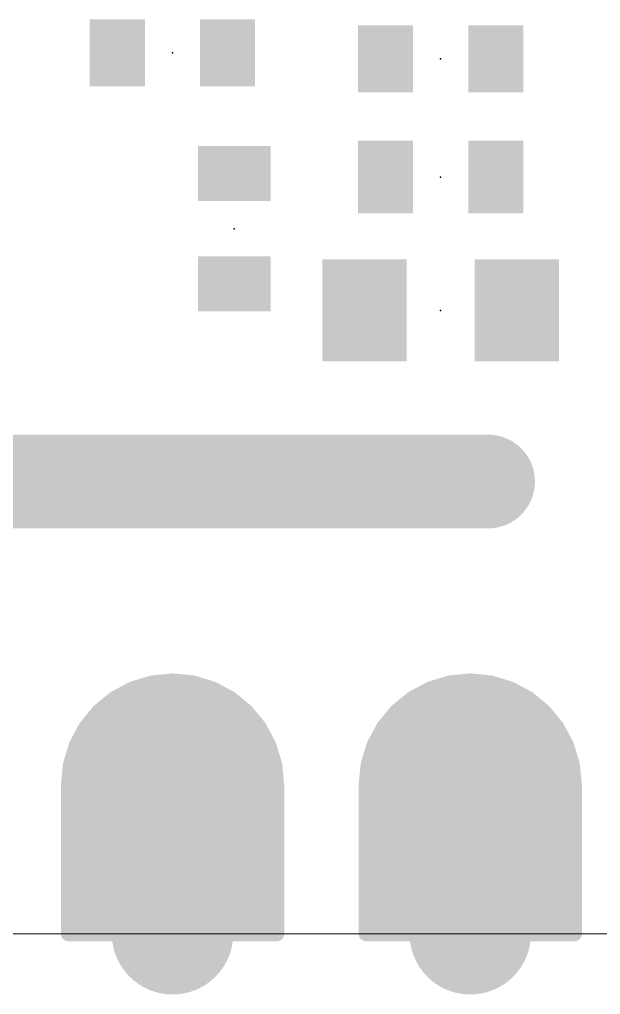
# Model space of a CAD drawing. Extents: x -6.2 to 35, y -0.5 to 29.9.
# Drawn here: x 24.09 to 29.05, y -0.52 to 7.8 of the extents above; entities that cross this region are included whole.
import ezdxf

# ---------------------------------------------------------------- set-up
doc = ezdxf.new("R2010")
doc.units = 0
for name, color, linetype in [('1', 22, 'CONTINUOUS'), ('16', 132, 'CONTINUOUS'), ('17', 110, 'CONTINUOUS'), ('20', 31, 'CONTINUOUS'), ('23', 53, 'CONTINUOUS'), ('29', 253, 'CONTINUOUS'), ('31', 253, 'CONTINUOUS')]:
    doc.layers.add(name, color=color, linetype=linetype)

# ---------------------------------------------------------------- blocks, each defined once
blk = doc.blocks.new('RECT')
blk.add_solid([(-0.5, -0.5), (0.5, -0.5), (-0.5, 0.5), (0.5, 0.5)])
blk = doc.blocks.new('ROUNDP')
at = {"const_width": 0.5}
blk.add_lwpolyline([(0, -0.25, 1), (0, 0.25, 1), (0, -0.25)], format="xyb", dxfattribs=at)

msp = doc.modelspace()

# ---------------------------------------------------------------- linework, layer by layer
at = {"layer": '1', "const_width": 0.254}
for points in [[(25.1084, 1.974), (24.9767, 1.9036)], [(25.2513, 2.0174), (25.1084, 1.974)], [(25.4, 2.032), (25.2513, 2.0174)], [(25.5487, 2.0174), (25.4, 2.032)], [(25.6916, 1.974), (25.5487, 2.0174)], [(25.8233, 1.9036), (25.6916, 1.974)], [(27.6484, 1.974), (27.5167, 1.9036)], [(27.7913, 2.0174), (27.6484, 1.974)], [(27.94, 2.032), (27.7913, 2.0174)], [(28.0887, 2.0174), (27.94, 2.032)], [(28.2316, 1.974), (28.0887, 2.0174)], [(28.3633, 1.9036), (28.2316, 1.974)], [(24.9767, 1.9036), (24.8612, 1.8088)], [(25.9388, 1.8088), (25.8233, 1.9036)], [(27.5167, 1.9036), (27.4012, 1.8088)], [(28.4788, 1.8088), (28.3633, 1.9036)], [(24.8612, 1.8088), (24.7664, 1.6933)], [(26.0336, 1.6933), (25.9388, 1.8088)], [(27.4012, 1.8088), (27.3064, 1.6933)], [(28.5736, 1.6933), (28.4788, 1.8088)], [(24.8359, 1.778), (25.9641, 1.778)], [(27.3759, 1.778), (28.5041, 1.778)], [(24.7664, 1.6933), (24.696, 1.5616)], [(26.104, 1.5616), (26.0336, 1.6933)], [(27.3064, 1.6933), (27.236, 1.5616)], [(28.644, 1.5616), (28.5736, 1.6933)], [(24.696, 1.5616), (24.6526, 1.4187)], [(26.1474, 1.4187), (26.104, 1.5616)], [(27.236, 1.5616), (27.1926, 1.4187)], [(28.6874, 1.4187), (28.644, 1.5616)], [(24.6846, 1.524), (26.1154, 1.524)], [(27.2246, 1.524), (28.6554, 1.524)], [(24.6526, 1.4187), (24.638, 1.27)], [(26.162, 1.27), (26.1474, 1.4187)], [(27.1926, 1.4187), (27.178, 1.27)], [(28.702, 1.27), (28.6874, 1.4187)], [(24.638, 1.27), (24.638, 0.127)], [(24.638, 1.27), (26.162, 1.27)], [(26.162, 0.127), (26.162, 1.27)], [(27.178, 1.27), (27.178, 0.127)], [(27.178, 1.27), (28.702, 1.27)], [(28.702, 0.127), (28.702, 1.27)], [(24.638, 1.016), (26.162, 1.016)], [(27.178, 1.016), (28.702, 1.016)], [(24.638, 0.762), (26.162, 0.762)], [(27.178, 0.762), (28.702, 0.762)], [(24.638, 0.508), (26.162, 0.508)], [(27.178, 0.508), (28.702, 0.508)], [(24.638, 0.254), (26.162, 0.254)], [(27.178, 0.254), (28.702, 0.254)], [(24.638, 0.127), (26.162, 0.127)], [(27.178, 0.127), (28.702, 0.127)]]:
    msp.add_lwpolyline(points, dxfattribs=at)
at = {"layer": '1', "const_width": 0.127}
for points in [[(25.09, 2.0348, 1), (25.1268, 1.9132)], [(25.1383, 1.918, 1), (25.0785, 2.03)], [(25.2451, 2.0806, 1), (25.2576, 1.9542)], [(25.2698, 1.9566, 1), (25.2329, 2.0781)], [(25.4062, 2.0952, 1), (25.3938, 1.9688)], [(25.4062, 1.9688, 1), (25.3938, 2.0952)], [(25.5671, 2.0781, 1), (25.5302, 1.9566)], [(25.5424, 1.9542, 1), (25.5549, 2.0806)], [(25.7215, 2.03, 1), (25.6617, 1.918)], [(25.6732, 1.9132, 1), (25.71, 2.0348)], [(27.63, 2.0348, 1), (27.6668, 1.9132)], [(27.6783, 1.918, 1), (27.6185, 2.03)], [(27.7851, 2.0806, 1), (27.7976, 1.9542)], [(27.8098, 1.9566, 1), (27.7729, 2.0781)], [(27.9462, 2.0952, 1), (27.9338, 1.9688)], [(27.9462, 1.9688, 1), (27.9338, 2.0952)], [(28.1071, 2.0781, 1), (28.0702, 1.9566)], [(28.0824, 1.9542, 1), (28.0949, 2.0806)], [(28.2615, 2.03, 1), (28.2017, 1.918)], [(28.2132, 1.9132, 1), (28.25, 2.0348)], [(24.9467, 1.9596, 1), (25.0066, 1.8476)], [(25.0169, 1.8545, 1), (24.9364, 1.9527)], [(25.8636, 1.9527, 1), (25.7831, 1.8545)], [(25.7934, 1.8476, 1), (25.8533, 1.9596)], [(27.4867, 1.9596, 1), (27.5466, 1.8476)], [(27.5569, 1.8545, 1), (27.4764, 1.9527)], [(28.4036, 1.9527, 1), (28.3231, 1.8545)], [(28.3334, 1.8476, 1), (28.3933, 1.9596)], [(24.8209, 1.8579, 1), (24.9015, 1.7597)], [(24.9103, 1.7685, 1), (24.8121, 1.8491)], [(25.9879, 1.8491, 1), (25.8897, 1.7685)], [(25.8985, 1.7597, 1), (25.9791, 1.8579)], [(27.3609, 1.8579, 1), (27.4415, 1.7597)], [(27.4503, 1.7685, 1), (27.3521, 1.8491)], [(28.5279, 1.8491, 1), (28.4297, 1.7685)], [(28.4385, 1.7597, 1), (28.5191, 1.8579)], [(24.8359, 1.8415, 1), (24.8359, 1.7145)], [(25.9641, 1.7145, 1), (25.9641, 1.8415)], [(27.3759, 1.8415, 1), (27.3759, 1.7145)], [(28.5041, 1.7145, 1), (28.5041, 1.8415)], [(24.7173, 1.7336, 1), (24.8155, 1.6531)], [(24.8224, 1.6634, 1), (24.7104, 1.7233)], [(26.0896, 1.7233, 1), (25.9776, 1.6634)], [(25.9845, 1.6531, 1), (26.0827, 1.7336)], [(27.2573, 1.7336, 1), (27.3555, 1.6531)], [(27.3624, 1.6634, 1), (27.2504, 1.7233)], [(28.6296, 1.7233, 1), (28.5176, 1.6634)], [(28.5245, 1.6531, 1), (28.6227, 1.7336)], [(24.7568, 1.5432, 1), (24.6352, 1.58)], [(26.1648, 1.58, 1), (26.0432, 1.5432)], [(27.2968, 1.5432, 1), (27.1752, 1.58)], [(28.7048, 1.58, 1), (28.5832, 1.5432)], [(24.6846, 1.5875, 1), (24.6846, 1.4605)], [(24.64, 1.5915, 1), (24.752, 1.5317)], [(26.048, 1.5317, 1), (26.16, 1.5915)], [(26.1154, 1.4605, 1), (26.1154, 1.5875)], [(27.2246, 1.5875, 1), (27.2246, 1.4605)], [(27.18, 1.5915, 1), (27.292, 1.5317)], [(28.588, 1.5317, 1), (28.7, 1.5915)], [(28.6554, 1.4605, 1), (28.6554, 1.5875)], [(24.5919, 1.4371, 1), (24.7134, 1.4002)], [(24.7158, 1.4124, 1), (24.5894, 1.4249)], [(26.2106, 1.4249, 1), (26.0842, 1.4124)], [(26.0866, 1.4002, 1), (26.2081, 1.4371)], [(27.1319, 1.4371, 1), (27.2534, 1.4002)], [(27.2558, 1.4124, 1), (27.1294, 1.4249)], [(28.7506, 1.4249, 1), (28.6242, 1.4124)], [(28.6266, 1.4002, 1), (28.7481, 1.4371)], [(24.7015, 1.27, 1), (24.5745, 1.27)], [(24.638, 1.3335, 1), (24.638, 1.2065)], [(24.5748, 1.2762, 1), (24.7012, 1.2638)], [(26.2255, 1.27, 1), (26.0985, 1.27)], [(26.0988, 1.2638, 1), (26.2252, 1.2762)], [(26.162, 1.2065, 1), (26.162, 1.3335)], [(27.2415, 1.27, 1), (27.1145, 1.27)], [(27.178, 1.3335, 1), (27.178, 1.2065)], [(27.1148, 1.2762, 1), (27.2412, 1.2638)], [(28.7655, 1.27, 1), (28.6385, 1.27)], [(28.6388, 1.2638, 1), (28.7652, 1.2762)], [(28.702, 1.2065, 1), (28.702, 1.3335)], [(24.638, 1.0795, 1), (24.638, 0.9525)], [(26.162, 0.9525, 1), (26.162, 1.0795)], [(27.178, 1.0795, 1), (27.178, 0.9525)], [(28.702, 0.9525, 1), (28.702, 1.0795)], [(24.638, 0.8255, 1), (24.638, 0.6985)], [(26.162, 0.6985, 1), (26.162, 0.8255)], [(27.178, 0.8255, 1), (27.178, 0.6985)], [(28.702, 0.6985, 1), (28.702, 0.8255)], [(24.638, 0.5715, 1), (24.638, 0.4445)], [(26.162, 0.4445, 1), (26.162, 0.5715)], [(27.178, 0.5715, 1), (27.178, 0.4445)], [(28.702, 0.4445, 1), (28.702, 0.5715)], [(24.638, 0.3175, 1), (24.638, 0.1905)], [(26.162, 0.1905, 1), (26.162, 0.3175)], [(27.178, 0.3175, 1), (27.178, 0.1905)], [(28.702, 0.1905, 1), (28.702, 0.3175)], [(24.638, 0.1905, 1), (24.638, 0.0635)], [(26.162, 0.0635, 1), (26.162, 0.1905)], [(27.178, 0.1905, 1), (27.178, 0.0635)], [(28.702, 0.0635, 1), (28.702, 0.1905)], [(24.5745, 0.127, 1), (24.7015, 0.127)], [(26.0985, 0.127, 1), (26.2255, 0.127)], [(27.1145, 0.127, 1), (27.2415, 0.127)], [(28.6385, 0.127, 1), (28.7655, 0.127)]]:
    msp.add_lwpolyline(points, format="xyb", dxfattribs=at)
at = {"layer": '16', "const_width": 0.254}
for points in [[(25.1084, 1.974), (24.9767, 1.9036)], [(25.2513, 2.0174), (25.1084, 1.974)], [(25.4, 2.032), (25.2513, 2.0174)], [(25.5487, 2.0174), (25.4, 2.032)], [(25.6916, 1.974), (25.5487, 2.0174)], [(25.8233, 1.9036), (25.6916, 1.974)], [(27.6484, 1.974), (27.5167, 1.9036)], [(27.7913, 2.0174), (27.6484, 1.974)], [(27.94, 2.032), (27.7913, 2.0174)], [(28.0887, 2.0174), (27.94, 2.032)], [(28.2316, 1.974), (28.0887, 2.0174)], [(28.3633, 1.9036), (28.2316, 1.974)], [(24.9767, 1.9036), (24.8612, 1.8088)], [(25.9388, 1.8088), (25.8233, 1.9036)], [(27.5167, 1.9036), (27.4012, 1.8088)], [(28.4788, 1.8088), (28.3633, 1.9036)], [(24.8612, 1.8088), (24.7664, 1.6933)], [(26.0336, 1.6933), (25.9388, 1.8088)], [(27.4012, 1.8088), (27.3064, 1.6933)], [(28.5736, 1.6933), (28.4788, 1.8088)], [(24.8359, 1.778), (25.9641, 1.778)], [(27.3759, 1.778), (28.5041, 1.778)], [(24.7664, 1.6933), (24.696, 1.5616)], [(26.104, 1.5616), (26.0336, 1.6933)], [(27.3064, 1.6933), (27.236, 1.5616)], [(28.644, 1.5616), (28.5736, 1.6933)], [(24.696, 1.5616), (24.6526, 1.4187)], [(26.1474, 1.4187), (26.104, 1.5616)], [(27.236, 1.5616), (27.1926, 1.4187)], [(28.6874, 1.4187), (28.644, 1.5616)], [(24.6846, 1.524), (26.1154, 1.524)], [(27.2246, 1.524), (28.6554, 1.524)], [(24.6526, 1.4187), (24.638, 1.27)], [(26.162, 1.27), (26.1474, 1.4187)], [(27.1926, 1.4187), (27.178, 1.27)], [(28.702, 1.27), (28.6874, 1.4187)], [(24.638, 1.27), (24.638, 0.127)], [(24.638, 1.27), (26.162, 1.27)], [(26.162, 0.127), (26.162, 1.27)], [(27.178, 1.27), (27.178, 0.127)], [(27.178, 1.27), (28.702, 1.27)], [(28.702, 0.127), (28.702, 1.27)], [(24.638, 1.016), (26.162, 1.016)], [(27.178, 1.016), (28.702, 1.016)], [(24.638, 0.762), (26.162, 0.762)], [(27.178, 0.762), (28.702, 0.762)], [(24.638, 0.508), (26.162, 0.508)], [(27.178, 0.508), (28.702, 0.508)], [(24.638, 0.254), (26.162, 0.254)], [(27.178, 0.254), (28.702, 0.254)], [(24.638, 0.127), (26.162, 0.127)], [(27.178, 0.127), (28.702, 0.127)]]:
    msp.add_lwpolyline(points, dxfattribs=at)
at = {"layer": '16', "const_width": 0.127}
for points in [[(25.09, 2.0348, 1), (25.1268, 1.9132)], [(25.1383, 1.918, 1), (25.0785, 2.03)], [(25.2451, 2.0806, 1), (25.2576, 1.9542)], [(25.2698, 1.9566, 1), (25.2329, 2.0781)], [(25.4062, 2.0952, 1), (25.3938, 1.9688)], [(25.4062, 1.9688, 1), (25.3938, 2.0952)], [(25.5671, 2.0781, 1), (25.5302, 1.9566)], [(25.5424, 1.9542, 1), (25.5549, 2.0806)], [(25.7215, 2.03, 1), (25.6617, 1.918)], [(25.6732, 1.9132, 1), (25.71, 2.0348)], [(27.63, 2.0348, 1), (27.6668, 1.9132)], [(27.6783, 1.918, 1), (27.6185, 2.03)], [(27.7851, 2.0806, 1), (27.7976, 1.9542)], [(27.8098, 1.9566, 1), (27.7729, 2.0781)], [(27.9462, 2.0952, 1), (27.9338, 1.9688)], [(27.9462, 1.9688, 1), (27.9338, 2.0952)], [(28.1071, 2.0781, 1), (28.0702, 1.9566)], [(28.0824, 1.9542, 1), (28.0949, 2.0806)], [(28.2615, 2.03, 1), (28.2017, 1.918)], [(28.2132, 1.9132, 1), (28.25, 2.0348)], [(24.9467, 1.9596, 1), (25.0066, 1.8476)], [(25.0169, 1.8545, 1), (24.9364, 1.9527)], [(25.8636, 1.9527, 1), (25.7831, 1.8545)], [(25.7934, 1.8476, 1), (25.8533, 1.9596)], [(27.4867, 1.9596, 1), (27.5466, 1.8476)], [(27.5569, 1.8545, 1), (27.4764, 1.9527)], [(28.4036, 1.9527, 1), (28.3231, 1.8545)], [(28.3334, 1.8476, 1), (28.3933, 1.9596)], [(24.8209, 1.8579, 1), (24.9015, 1.7597)], [(24.9103, 1.7685, 1), (24.8121, 1.8491)], [(25.9879, 1.8491, 1), (25.8897, 1.7685)], [(25.8985, 1.7597, 1), (25.9791, 1.8579)], [(27.3609, 1.8579, 1), (27.4415, 1.7597)], [(27.4503, 1.7685, 1), (27.3521, 1.8491)], [(28.5279, 1.8491, 1), (28.4297, 1.7685)], [(28.4385, 1.7597, 1), (28.5191, 1.8579)], [(24.8359, 1.8415, 1), (24.8359, 1.7145)], [(25.9641, 1.7145, 1), (25.9641, 1.8415)], [(27.3759, 1.8415, 1), (27.3759, 1.7145)], [(28.5041, 1.7145, 1), (28.5041, 1.8415)], [(24.7173, 1.7336, 1), (24.8155, 1.6531)], [(24.8224, 1.6634, 1), (24.7104, 1.7233)], [(26.0896, 1.7233, 1), (25.9776, 1.6634)], [(25.9845, 1.6531, 1), (26.0827, 1.7336)], [(27.2573, 1.7336, 1), (27.3555, 1.6531)], [(27.3624, 1.6634, 1), (27.2504, 1.7233)], [(28.6296, 1.7233, 1), (28.5176, 1.6634)], [(28.5245, 1.6531, 1), (28.6227, 1.7336)], [(24.7568, 1.5432, 1), (24.6352, 1.58)], [(26.1648, 1.58, 1), (26.0432, 1.5432)], [(27.2968, 1.5432, 1), (27.1752, 1.58)], [(28.7048, 1.58, 1), (28.5832, 1.5432)], [(24.6846, 1.5875, 1), (24.6846, 1.4605)], [(24.64, 1.5915, 1), (24.752, 1.5317)], [(26.048, 1.5317, 1), (26.16, 1.5915)], [(26.1154, 1.4605, 1), (26.1154, 1.5875)], [(27.2246, 1.5875, 1), (27.2246, 1.4605)], [(27.18, 1.5915, 1), (27.292, 1.5317)], [(28.588, 1.5317, 1), (28.7, 1.5915)], [(28.6554, 1.4605, 1), (28.6554, 1.5875)], [(24.5919, 1.4371, 1), (24.7134, 1.4002)], [(24.7158, 1.4124, 1), (24.5894, 1.4249)], [(26.2106, 1.4249, 1), (26.0842, 1.4124)], [(26.0866, 1.4002, 1), (26.2081, 1.4371)], [(27.1319, 1.4371, 1), (27.2534, 1.4002)], [(27.2558, 1.4124, 1), (27.1294, 1.4249)], [(28.7506, 1.4249, 1), (28.6242, 1.4124)], [(28.6266, 1.4002, 1), (28.7481, 1.4371)], [(24.7015, 1.27, 1), (24.5745, 1.27)], [(24.638, 1.3335, 1), (24.638, 1.2065)], [(24.5748, 1.2762, 1), (24.7012, 1.2638)], [(26.2255, 1.27, 1), (26.0985, 1.27)], [(26.0988, 1.2638, 1), (26.2252, 1.2762)], [(26.162, 1.2065, 1), (26.162, 1.3335)], [(27.2415, 1.27, 1), (27.1145, 1.27)], [(27.178, 1.3335, 1), (27.178, 1.2065)], [(27.1148, 1.2762, 1), (27.2412, 1.2638)], [(28.7655, 1.27, 1), (28.6385, 1.27)], [(28.6388, 1.2638, 1), (28.7652, 1.2762)], [(28.702, 1.2065, 1), (28.702, 1.3335)], [(24.638, 1.0795, 1), (24.638, 0.9525)], [(26.162, 0.9525, 1), (26.162, 1.0795)], [(27.178, 1.0795, 1), (27.178, 0.9525)], [(28.702, 0.9525, 1), (28.702, 1.0795)], [(24.638, 0.8255, 1), (24.638, 0.6985)], [(26.162, 0.6985, 1), (26.162, 0.8255)], [(27.178, 0.8255, 1), (27.178, 0.6985)], [(28.702, 0.6985, 1), (28.702, 0.8255)], [(24.638, 0.5715, 1), (24.638, 0.4445)], [(26.162, 0.4445, 1), (26.162, 0.5715)], [(27.178, 0.5715, 1), (27.178, 0.4445)], [(28.702, 0.4445, 1), (28.702, 0.5715)], [(24.638, 0.3175, 1), (24.638, 0.1905)], [(26.162, 0.1905, 1), (26.162, 0.3175)], [(27.178, 0.3175, 1), (27.178, 0.1905)], [(28.702, 0.1905, 1), (28.702, 0.3175)], [(24.638, 0.1905, 1), (24.638, 0.0635)], [(26.162, 0.0635, 1), (26.162, 0.1905)], [(27.178, 0.1905, 1), (27.178, 0.0635)], [(28.702, 0.0635, 1), (28.702, 0.1905)], [(24.5745, 0.127, 1), (24.7015, 0.127)], [(26.0985, 0.127, 1), (26.2255, 0.127)], [(27.1145, 0.127, 1), (27.2415, 0.127)], [(28.6385, 0.127, 1), (28.7655, 0.127)]]:
    msp.add_lwpolyline(points, format="xyb", dxfattribs=at)
at = {"layer": '20', "const_width": 0.01}
msp.add_lwpolyline([(2, 0), (34, 0)], dxfattribs=at)
at = {"layer": '23'}
for p in [(25.3985, 7.5186), (27.6875, 7.4678), (27.6875, 6.4582), (25.9268, 6.0183), (27.6875, 5.3212)]:
    msp.add_point(p, dxfattribs=at)
at = {"layer": '29'}
for points, const_width in [([(19.558, 3.86), (28.0924, 3.86)], 0.8), ([(25.2266, 2.1419), (25.0598, 2.0913)], 0.127), ([(25.4, 2.159), (25.2266, 2.1419)], 0.127), ([(25.5734, 2.1419), (25.4, 2.159)], 0.127), ([(25.7402, 2.0913), (25.5734, 2.1419)], 0.127), ([(27.7666, 2.1419), (27.5998, 2.0913)], 0.127), ([(27.94, 2.159), (27.7666, 2.1419)], 0.127), ([(28.1134, 2.1419), (27.94, 2.159)], 0.127), ([(28.2802, 2.0913), (28.1134, 2.1419)], 0.127), ([(25.0598, 2.0913), (24.9061, 2.0092)], 0.127), ([(24.9488, 2.032), (25.8512, 2.032)], 0.127), ([(25.8939, 2.0092), (25.7402, 2.0913)], 0.127), ([(27.5998, 2.0913), (27.4461, 2.0092)], 0.127), ([(27.4888, 2.032), (28.3912, 2.032)], 0.127), ([(28.4339, 2.0092), (28.2802, 2.0913)], 0.127), ([(24.9061, 2.0092), (24.7714, 1.8986)], 0.127), ([(26.0286, 1.8986), (25.8939, 2.0092)], 0.127), ([(27.4461, 2.0092), (27.3114, 1.8986)], 0.127), ([(28.5686, 1.8986), (28.4339, 2.0092)], 0.127), ([(24.7714, 1.8986), (24.6608, 1.7639)], 0.127), ([(24.7792, 1.905), (26.0208, 1.905)], 0.127), ([(26.1392, 1.7639), (26.0286, 1.8986)], 0.127), ([(27.3114, 1.8986), (27.2008, 1.7639)], 0.127), ([(27.3192, 1.905), (28.5608, 1.905)], 0.127), ([(28.6792, 1.7639), (28.5686, 1.8986)], 0.127), ([(24.6724, 1.778), (26.1276, 1.778)], 0.127), ([(27.2124, 1.778), (28.6676, 1.778)], 0.127), ([(24.6608, 1.7639), (24.5787, 1.6102)], 0.127), ([(26.2213, 1.6102), (26.1392, 1.7639)], 0.127), ([(27.2008, 1.7639), (27.1187, 1.6102)], 0.127), ([(28.7613, 1.6102), (28.6792, 1.7639)], 0.127), ([(24.5787, 1.6102), (24.5281, 1.4434)], 0.127), ([(24.6005, 1.651), (26.1995, 1.651)], 0.127), ([(26.2719, 1.4434), (26.2213, 1.6102)], 0.127), ([(27.1187, 1.6102), (27.0681, 1.4434)], 0.127), ([(27.1405, 1.651), (28.7395, 1.651)], 0.127), ([(28.8119, 1.4434), (28.7613, 1.6102)], 0.127), ([(24.5525, 1.524), (26.2475, 1.524)], 0.127), ([(27.0925, 1.524), (28.7875, 1.524)], 0.127), ([(24.5281, 1.4434), (24.511, 1.27)], 0.127), ([(26.289, 1.27), (26.2719, 1.4434)], 0.127), ([(27.0681, 1.4434), (27.051, 1.27)], 0.127), ([(28.829, 1.27), (28.8119, 1.4434)], 0.127), ([(24.5235, 1.397), (26.2765, 1.397)], 0.127), ([(27.0635, 1.397), (28.8165, 1.397)], 0.127), ([(24.511, 1.27), (24.511, 0)], 0.127), ([(24.511, 1.27), (26.289, 1.27)], 0.127), ([(26.289, 0), (26.289, 1.27)], 0.127), ([(27.051, 1.27), (27.051, 0)], 0.127), ([(27.051, 1.27), (28.829, 1.27)], 0.127), ([(28.829, 0), (28.829, 1.27)], 0.127), ([(24.511, 1.143), (26.289, 1.143)], 0.127), ([(27.051, 1.143), (28.829, 1.143)], 0.127), ([(24.511, 1.016), (26.289, 1.016)], 0.127), ([(27.051, 1.016), (28.829, 1.016)], 0.127), ([(24.511, 0.889), (26.289, 0.889)], 0.127), ([(27.051, 0.889), (28.829, 0.889)], 0.127), ([(24.511, 0.762), (26.289, 0.762)], 0.127), ([(27.051, 0.762), (28.829, 0.762)], 0.127), ([(24.511, 0.635), (26.289, 0.635)], 0.127), ([(27.051, 0.635), (28.829, 0.635)], 0.127), ([(24.511, 0.508), (26.289, 0.508)], 0.127), ([(27.051, 0.508), (28.829, 0.508)], 0.127), ([(24.511, 0.381), (26.289, 0.381)], 0.127), ([(27.051, 0.381), (28.829, 0.381)], 0.127), ([(24.511, 0.254), (26.289, 0.254)], 0.127), ([(27.051, 0.254), (28.829, 0.254)], 0.127), ([(24.511, 0.127), (26.289, 0.127)], 0.127), ([(27.051, 0.127), (28.829, 0.127)], 0.127), ([(24.511, 0), (26.289, 0)], 0.127), ([(24.511, 0), (26.289, 0)], 0.127), ([(27.051, 0), (28.829, 0)], 0.127), ([(27.051, 0), (28.829, 0)], 0.127)]:
    msp.add_lwpolyline(points, dxfattribs=dict(at, const_width=const_width))
for points, const_width in [([(28.0924, 3.66, 1), (28.0924, 4.06)], 0.4), ([(25.2235, 2.1735, 1), (25.2297, 2.1103)], 0.0635), ([(25.2358, 2.1115, 1), (25.2173, 2.1723)], 0.0635), ([(25.4031, 2.1906, 1), (25.3969, 2.1274)], 0.0635), ([(25.4031, 2.1274, 1), (25.3969, 2.1906)], 0.0635), ([(25.5827, 2.1723, 1), (25.5642, 2.1115)], 0.0635), ([(25.5703, 2.1103, 1), (25.5765, 2.1735)], 0.0635), ([(27.7635, 2.1735, 1), (27.7697, 2.1103)], 0.0635), ([(27.7758, 2.1115, 1), (27.7573, 2.1723)], 0.0635), ([(27.9431, 2.1906, 1), (27.9369, 2.1274)], 0.0635), ([(27.9431, 2.1274, 1), (27.9369, 2.1906)], 0.0635), ([(28.1227, 2.1723, 1), (28.1042, 2.1115)], 0.0635), ([(28.1103, 2.1103, 1), (28.1165, 2.1735)], 0.0635), ([(24.9488, 2.0638, 1), (24.9488, 2.0002)], 0.0635), ([(25.0506, 2.1217, 1), (25.069, 2.0609)], 0.0635), ([(25.0748, 2.0633, 1), (25.0448, 2.1193)], 0.0635), ([(25.7552, 2.1193, 1), (25.7252, 2.0633)], 0.0635), ([(25.731, 2.0609, 1), (25.7494, 2.1217)], 0.0635), ([(25.8512, 2.0002, 1), (25.8512, 2.0638)], 0.0635), ([(27.4888, 2.0638, 1), (27.4888, 2.0002)], 0.0635), ([(27.5906, 2.1217, 1), (27.609, 2.0609)], 0.0635), ([(27.6148, 2.0633, 1), (27.5848, 2.1193)], 0.0635), ([(28.2952, 2.1193, 1), (28.2652, 2.0633)], 0.0635), ([(28.271, 2.0609, 1), (28.2894, 2.1217)], 0.0635), ([(28.3912, 2.0002, 1), (28.3912, 2.0638)], 0.0635), ([(24.8911, 2.0372, 1), (24.9211, 1.9812)], 0.0635), ([(24.9262, 1.9846, 1), (24.886, 2.0337)], 0.0635), ([(25.914, 2.0337, 1), (25.8738, 1.9846)], 0.0635), ([(25.8789, 1.9812, 1), (25.9089, 2.0372)], 0.0635), ([(27.4311, 2.0372, 1), (27.4611, 1.9812)], 0.0635), ([(27.4662, 1.9846, 1), (27.426, 2.0337)], 0.0635), ([(28.454, 2.0337, 1), (28.4138, 1.9846)], 0.0635), ([(28.4189, 1.9812, 1), (28.4489, 2.0372)], 0.0635), ([(24.7512, 1.9232, 1), (24.7915, 1.8741)], 0.0635), ([(24.7959, 1.8785, 1), (24.7468, 1.9188)], 0.0635), ([(24.7792, 1.9367, 1), (24.7792, 1.8733)], 0.0635), ([(26.0532, 1.9188, 1), (26.0041, 1.8785)], 0.0635), ([(26.0085, 1.8741, 1), (26.0488, 1.9232)], 0.0635), ([(26.0208, 1.8733, 1), (26.0208, 1.9367)], 0.0635), ([(27.2912, 1.9232, 1), (27.3315, 1.8741)], 0.0635), ([(27.3359, 1.8785, 1), (27.2868, 1.9188)], 0.0635), ([(27.3192, 1.9367, 1), (27.3192, 1.8733)], 0.0635), ([(28.5932, 1.9188, 1), (28.5441, 1.8785)], 0.0635), ([(28.5485, 1.8741, 1), (28.5888, 1.9232)], 0.0635), ([(28.5608, 1.8733, 1), (28.5608, 1.9367)], 0.0635), ([(24.6724, 1.8097, 1), (24.6724, 1.7463)], 0.0635), ([(26.1276, 1.7463, 1), (26.1276, 1.8097)], 0.0635), ([(27.2124, 1.8097, 1), (27.2124, 1.7463)], 0.0635), ([(28.6676, 1.7463, 1), (28.6676, 1.8097)], 0.0635), ([(24.6363, 1.784, 1), (24.6854, 1.7438)], 0.0635), ([(24.6888, 1.7489, 1), (24.6328, 1.7789)], 0.0635), ([(26.1672, 1.7789, 1), (26.1112, 1.7489)], 0.0635), ([(26.1146, 1.7438, 1), (26.1637, 1.784)], 0.0635), ([(27.1763, 1.784, 1), (27.2254, 1.7438)], 0.0635), ([(27.2288, 1.7489, 1), (27.1728, 1.7789)], 0.0635), ([(28.7072, 1.7789, 1), (28.6512, 1.7489)], 0.0635), ([(28.6546, 1.7438, 1), (28.7037, 1.784)], 0.0635), ([(24.6091, 1.601, 1), (24.5483, 1.6194)], 0.0635), ([(24.6005, 1.6827, 1), (24.6005, 1.6193)], 0.0635), ([(26.2517, 1.6194, 1), (26.1909, 1.601)], 0.0635), ([(26.1995, 1.6193, 1), (26.1995, 1.6827)], 0.0635), ([(27.1491, 1.601, 1), (27.0883, 1.6194)], 0.0635), ([(27.1405, 1.6827, 1), (27.1405, 1.6193)], 0.0635), ([(28.7917, 1.6194, 1), (28.7309, 1.601)], 0.0635), ([(28.7395, 1.6193, 1), (28.7395, 1.6827)], 0.0635), ([(24.5525, 1.5557, 1), (24.5525, 1.4923)], 0.0635), ([(24.5507, 1.6252, 1), (24.6067, 1.5952)], 0.0635), ([(26.1933, 1.5952, 1), (26.2493, 1.6252)], 0.0635), ([(26.2475, 1.4923, 1), (26.2475, 1.5557)], 0.0635), ([(27.0925, 1.5557, 1), (27.0925, 1.4923)], 0.0635), ([(27.0907, 1.6252, 1), (27.1467, 1.5952)], 0.0635), ([(28.7333, 1.5952, 1), (28.7893, 1.6252)], 0.0635), ([(28.7875, 1.4923, 1), (28.7875, 1.5557)], 0.0635), ([(24.5597, 1.4403, 1), (24.4965, 1.4465)], 0.0635), ([(26.3035, 1.4465, 1), (26.2403, 1.4403)], 0.0635), ([(27.0997, 1.4403, 1), (27.0365, 1.4465)], 0.0635), ([(28.8435, 1.4465, 1), (28.7803, 1.4403)], 0.0635), ([(24.5235, 1.4287, 1), (24.5235, 1.3653)], 0.0635), ([(24.4977, 1.4527, 1), (24.5585, 1.4342)], 0.0635), ([(26.2415, 1.4342, 1), (26.3023, 1.4527)], 0.0635), ([(26.2765, 1.3653, 1), (26.2765, 1.4287)], 0.0635), ([(27.0635, 1.4287, 1), (27.0635, 1.3653)], 0.0635), ([(27.0377, 1.4527, 1), (27.0985, 1.4342)], 0.0635), ([(28.7815, 1.4342, 1), (28.8423, 1.4527)], 0.0635), ([(28.8165, 1.3653, 1), (28.8165, 1.4287)], 0.0635), ([(24.5428, 1.27, 1), (24.4793, 1.27)], 0.0635), ([(24.511, 1.3017, 1), (24.511, 1.2383)], 0.0635), ([(26.3208, 1.27, 1), (26.2573, 1.27)], 0.0635), ([(26.289, 1.2383, 1), (26.289, 1.3017)], 0.0635), ([(27.051, 1.3017, 1), (27.051, 1.2383)], 0.0635), ([(27.0828, 1.27, 1), (27.0193, 1.27)], 0.0635), ([(28.8607, 1.27, 1), (28.7973, 1.27)], 0.0635), ([(28.829, 1.2383, 1), (28.829, 1.3017)], 0.0635), ([(24.4794, 1.2731, 1), (24.5426, 1.2669)], 0.0635), ([(26.2574, 1.2669, 1), (26.3206, 1.2731)], 0.0635), ([(27.0194, 1.2731, 1), (27.0826, 1.2669)], 0.0635), ([(28.7974, 1.2669, 1), (28.8606, 1.2731)], 0.0635), ([(24.511, 1.1747, 1), (24.511, 1.1113)], 0.0635), ([(26.289, 1.1113, 1), (26.289, 1.1747)], 0.0635), ([(27.051, 1.1747, 1), (27.051, 1.1113)], 0.0635), ([(28.829, 1.1113, 1), (28.829, 1.1747)], 0.0635), ([(24.511, 1.0477, 1), (24.511, 0.9843)], 0.0635), ([(26.289, 0.9843, 1), (26.289, 1.0477)], 0.0635), ([(27.051, 1.0477, 1), (27.051, 0.9843)], 0.0635), ([(28.829, 0.9843, 1), (28.829, 1.0477)], 0.0635), ([(24.511, 0.9207, 1), (24.511, 0.8573)], 0.0635), ([(26.289, 0.8573, 1), (26.289, 0.9207)], 0.0635), ([(27.051, 0.9207, 1), (27.051, 0.8573)], 0.0635), ([(28.829, 0.8573, 1), (28.829, 0.9207)], 0.0635), ([(24.511, 0.7937, 1), (24.511, 0.7303)], 0.0635), ([(26.289, 0.7303, 1), (26.289, 0.7937)], 0.0635), ([(27.051, 0.7937, 1), (27.051, 0.7303)], 0.0635), ([(28.829, 0.7303, 1), (28.829, 0.7937)], 0.0635), ([(24.511, 0.6667, 1), (24.511, 0.6033)], 0.0635), ([(26.289, 0.6033, 1), (26.289, 0.6667)], 0.0635), ([(27.051, 0.6667, 1), (27.051, 0.6033)], 0.0635), ([(28.829, 0.6033, 1), (28.829, 0.6667)], 0.0635), ([(24.511, 0.5397, 1), (24.511, 0.4763)], 0.0635), ([(26.289, 0.4763, 1), (26.289, 0.5397)], 0.0635), ([(27.051, 0.5397, 1), (27.051, 0.4763)], 0.0635), ([(28.829, 0.4763, 1), (28.829, 0.5397)], 0.0635), ([(24.511, 0.4128, 1), (24.511, 0.3493)], 0.0635), ([(26.289, 0.3493, 1), (26.289, 0.4128)], 0.0635), ([(27.051, 0.4128, 1), (27.051, 0.3493)], 0.0635), ([(28.829, 0.3493, 1), (28.829, 0.4128)], 0.0635), ([(24.511, 0.2858, 1), (24.511, 0.2223)], 0.0635), ([(26.289, 0.2223, 1), (26.289, 0.2858)], 0.0635), ([(27.051, 0.2858, 1), (27.051, 0.2223)], 0.0635), ([(28.829, 0.2223, 1), (28.829, 0.2858)], 0.0635), ([(24.511, 0.1588, 1), (24.511, 0.0953)], 0.0635), ([(26.289, 0.0953, 1), (26.289, 0.1588)], 0.0635), ([(27.051, 0.1588, 1), (27.051, 0.0953)], 0.0635), ([(28.829, 0.0953, 1), (28.829, 0.1588)], 0.0635), ([(24.511, 0.0318, 1), (24.511, -0.0318)], 0.0635), ([(24.511, 0.0318, 1), (24.511, -0.0318)], 0.0635), ([(24.4793, 0, 1), (24.5428, 0)], 0.0635), ([(26.2573, 0, 1), (26.3208, 0)], 0.0635), ([(26.289, -0.0318, 1), (26.289, 0.0318)], 0.0635), ([(26.289, -0.0318, 1), (26.289, 0.0318)], 0.0635), ([(27.051, 0.0318, 1), (27.051, -0.0318)], 0.0635), ([(27.051, 0.0318, 1), (27.051, -0.0318)], 0.0635), ([(27.0193, 0, 1), (27.0828, 0)], 0.0635), ([(28.7973, 0, 1), (28.8607, 0)], 0.0635), ([(28.829, -0.0318, 1), (28.829, 0.0318)], 0.0635), ([(28.829, -0.0318, 1), (28.829, 0.0318)], 0.0635)]:
    msp.add_lwpolyline(points, format="xyb", dxfattribs=dict(at, const_width=const_width))
at = {"layer": '31', "const_width": 0.8}
msp.add_lwpolyline([(19.558, 3.86), (28.0924, 3.86)], dxfattribs=at)
at = {"layer": '31', "const_width": 0.4}
msp.add_lwpolyline([(28.0924, 3.66, 1), (28.0924, 4.06)], format="xyb", dxfattribs=at)

# ---------------------------------------------------------------- block references
at = {"layer": '1', "xscale": 0.45}
for p, yscale, rotation in [((24.9285, 7.5186), 0.55, 180), ((25.8685, 7.5186), 0.55, 180), ((27.2175, 7.4678), 0.55, 180), ((28.1575, 7.4678), 0.55, 180), ((27.2175, 6.4582), 0.6, 180), ((28.1575, 6.4582), 0.6, 180), ((25.9268, 6.4883), 0.6, 270), ((25.9268, 5.5483), 0.6, 270)]:
    msp.add_blockref('RECT', p, dxfattribs=dict(at, yscale=yscale, rotation=rotation))
at = {"layer": '1', "xscale": 0.7, "yscale": 0.85}
for p in [(27.0375, 5.3212), (28.3375, 5.3212)]:
    msp.add_blockref('RECT', p, dxfattribs=at)
at = {"layer": '17', "rotation": 270}
for p, xscale, yscale in [((25.4, 1.27), 1.778, 1.778), ((25.4, 1.27), 1.778, 1.778), ((27.94, 1.27), 1.778, 1.778), ((27.94, 1.27), 1.778, 1.778), ((25.4, 1.27), 1.524, 1.524), ((27.94, 1.27), 1.524, 1.524), ((25.4, 0), 1.016, 1.016), ((25.4, 0), 1.016, 1.016), ((27.94, 0), 1.016, 1.016), ((27.94, 0), 1.016, 1.016), ((25.4, 0), 0.9525, 0.9525), ((27.94, 0), 0.9525, 0.9525)]:
    msp.add_blockref('ROUNDP', p, dxfattribs=dict(at, xscale=xscale, yscale=yscale))
at = {"layer": '29'}
for name, p, xscale, yscale, rotation in [('RECT', (24.9285, 7.5186), 0.47, 0.57, 180), ('RECT', (25.8685, 7.5186), 0.47, 0.57, 180), ('RECT', (27.2175, 7.4678), 0.47, 0.57, 180), ('RECT', (28.1575, 7.4678), 0.47, 0.57, 180), ('RECT', (27.2175, 6.4582), 0.47, 0.62, 180), ('RECT', (28.1575, 6.4582), 0.47, 0.62, 180), ('RECT', (25.9268, 6.4883), 0.47, 0.62, 270), ('RECT', (25.9268, 5.5483), 0.47, 0.62, 270), ('ROUNDP', (25.4, 1.27), 1.798, 1.798, 270), ('ROUNDP', (27.94, 1.27), 1.798, 1.798, 270), ('ROUNDP', (25.4, 0), 1.036, 1.036, 270), ('ROUNDP', (27.94, 0), 1.036, 1.036, 270)]:
    msp.add_blockref(name, p, dxfattribs=dict(at, xscale=xscale, yscale=yscale, rotation=rotation))
at = {"layer": '29', "xscale": 0.72, "yscale": 0.87}
for p in [(27.0375, 5.3212), (28.3375, 5.3212)]:
    msp.add_blockref('RECT', p, dxfattribs=at)
at = {"layer": '31', "xscale": 0.45}
for p, yscale, rotation in [((24.9285, 7.5186), 0.55, 180), ((25.8685, 7.5186), 0.55, 180), ((27.2175, 7.4678), 0.55, 180), ((28.1575, 7.4678), 0.55, 180), ((27.2175, 6.4582), 0.6, 180), ((28.1575, 6.4582), 0.6, 180), ((25.9268, 6.4883), 0.6, 270), ((25.9268, 5.5483), 0.6, 270)]:
    msp.add_blockref('RECT', p, dxfattribs=dict(at, yscale=yscale, rotation=rotation))
at = {"layer": '31', "xscale": 0.7, "yscale": 0.85}
for p in [(27.0375, 5.3212), (28.3375, 5.3212)]:
    msp.add_blockref('RECT', p, dxfattribs=at)

doc.saveas('drawing.dxf')
